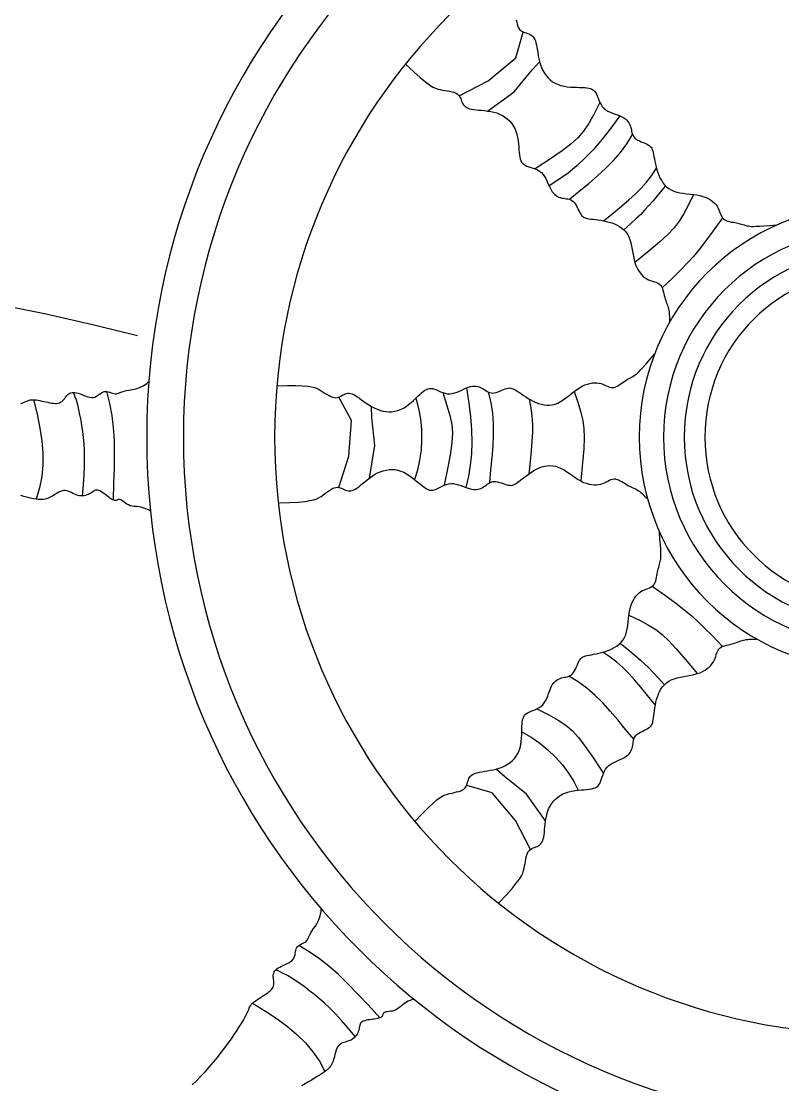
# Model space of a CAD drawing. Header units: millimetres. Extents: x -37 to 8970, y -2 to 4773.
# Drawn here: x 8466.2 to 8543.5, y 1216.7 to 1324.7 of the extents above; entities that cross this region are included whole.
import ezdxf

# ---------------------------------------------------------------- set-up
doc = ezdxf.new("R2010")
doc.units = ezdxf.units.MM

msp = doc.modelspace()

# ---------------------------------------------------------------- linework, layer by layer
at = {"color": 18, "true_color": 0x000000}
for p, q in [((8516.39, 1321.04), (8517.14, 1323.63)), ((8513.6, 1318.68), (8516.39, 1321.04)), ((8518.06, 1319.79), (8518.82, 1320.63)), ((8516.25, 1317.56), (8518.06, 1319.79)), ((8510.65, 1317.16), (8513.6, 1318.68)), ((8513.54, 1315.62), (8516.25, 1317.56)), ((8478.91, 1287.95), (8479.12, 1288.15)), ((8471.09, 1286.94), (8471.2, 1286.98)), ((8471.2, 1286.98), (8471.33, 1287.01)), ((8471.33, 1287.01), (8471.46, 1287.02)), ((8471.46, 1287.02), (8471.61, 1287.01)), ((8471.61, 1287.01), (8471.77, 1286.98)), ((8471.77, 1286.98), (8471.94, 1286.94)), ((8474.18, 1286.9), (8474.31, 1286.99)), ((8474.31, 1286.99), (8474.44, 1287.06)), ((8474.44, 1287.06), (8474.57, 1287.11)), ((8474.57, 1287.11), (8474.71, 1287.12)), ((8474.71, 1287.12), (8474.85, 1287.11)), ((8474.85, 1287.11), (8475, 1287.08)), ((8475, 1287.08), (8475.15, 1287.04)), ((8475.15, 1287.04), (8475.29, 1286.99)), ((8475.29, 1286.99), (8475.43, 1286.94)), ((8476.01, 1286.94), (8476.13, 1286.99)), ((8476.13, 1286.99), (8476.26, 1287.04)), ((8476.26, 1287.04), (8476.42, 1287.1)), ((8476.42, 1287.1), (8476.62, 1287.16)), ((8476.62, 1287.16), (8476.85, 1287.21)), ((8476.85, 1287.21), (8477.13, 1287.26)), ((8477.13, 1287.26), (8477.46, 1287.32)), ((8477.46, 1287.32), (8477.8, 1287.4)), ((8477.8, 1287.4), (8478.17, 1287.52)), ((8478.17, 1287.52), (8478.54, 1287.7)), ((8478.54, 1287.7), (8478.91, 1287.95)), ((8466.1, 1285.9), (8466.33, 1285.98)), ((8466.33, 1285.98), (8466.52, 1286.06)), ((8466.52, 1286.06), (8466.68, 1286.13)), ((8466.68, 1286.13), (8466.82, 1286.18)), ((8466.82, 1286.18), (8466.95, 1286.23)), ((8466.95, 1286.23), (8467.07, 1286.27)), ((8467.07, 1286.27), (8467.19, 1286.29)), ((8467.19, 1286.29), (8467.33, 1286.29)), ((8467.33, 1286.29), (8467.49, 1286.29)), ((8467.49, 1286.29), (8467.66, 1286.27)), ((8467.66, 1286.27), (8467.85, 1286.24)), ((8467.85, 1286.24), (8468.05, 1286.2)), ((8468.05, 1286.2), (8468.25, 1286.15)), ((8468.25, 1286.15), (8468.46, 1286.11)), ((8468.46, 1286.11), (8468.67, 1286.06)), ((8468.67, 1286.06), (8468.87, 1286.02)), ((8468.87, 1286.02), (8469.06, 1285.98)), ((8469.06, 1285.98), (8469.25, 1285.95)), ((8469.25, 1285.95), (8469.43, 1285.92)), ((8469.43, 1285.92), (8469.59, 1285.91)), ((8469.59, 1285.91), (8469.75, 1285.91)), ((8469.75, 1285.91), (8469.9, 1285.93)), ((8469.9, 1285.93), (8470.03, 1285.96)), ((8470.03, 1285.96), (8470.15, 1286.02)), ((8470.15, 1286.02), (8470.26, 1286.09)), ((8470.26, 1286.09), (8470.36, 1286.18)), ((8470.36, 1286.18), (8470.45, 1286.28)), ((8470.45, 1286.28), (8470.54, 1286.39)), ((8470.54, 1286.39), (8470.62, 1286.5)), ((8470.62, 1286.5), (8470.7, 1286.61)), ((8470.7, 1286.61), (8470.79, 1286.71)), ((8470.79, 1286.71), (8470.88, 1286.8)), ((8470.88, 1286.8), (8470.98, 1286.88)), ((8470.98, 1286.88), (8471.09, 1286.94)), ((8471.94, 1286.94), (8472.13, 1286.88)), ((8472.13, 1286.88), (8472.32, 1286.81)), ((8472.32, 1286.81), (8472.52, 1286.73)), ((8472.52, 1286.73), (8472.72, 1286.66)), ((8472.72, 1286.66), (8472.92, 1286.59)), ((8472.92, 1286.59), (8473.12, 1286.54)), ((8473.12, 1286.54), (8473.3, 1286.52)), ((8473.3, 1286.52), (8473.48, 1286.52)), ((8473.48, 1286.52), (8473.64, 1286.56)), ((8473.64, 1286.56), (8473.79, 1286.63)), ((8473.79, 1286.63), (8473.92, 1286.71)), ((8473.92, 1286.71), (8474.05, 1286.8)), ((8474.05, 1286.8), (8474.18, 1286.9)), ((8475.43, 1286.94), (8475.56, 1286.91)), ((8475.56, 1286.91), (8475.69, 1286.89)), ((8475.69, 1286.89), (8475.8, 1286.89)), ((8475.8, 1286.89), (8475.9, 1286.91)), ((8475.9, 1286.91), (8476.01, 1286.94)), ((8499.72, 1284.18), (8498.42, 1286.55)), ((8501.79, 1284.48), (8501.73, 1285.61)), ((8499.43, 1280.54), (8499.72, 1284.18)), ((8502.08, 1281.62), (8501.79, 1284.48)), ((8501.54, 1278.33), (8502.08, 1281.62)), ((8498.41, 1277.38), (8499.43, 1280.54)), ((8466.41, 1276.46), (8466.1, 1276.54)), ((8466.7, 1276.39), (8466.41, 1276.46)), ((8466.97, 1276.32), (8466.7, 1276.39)), ((8467.22, 1276.26), (8466.97, 1276.32)), ((8467.46, 1276.21), (8467.22, 1276.26)), ((8467.67, 1276.18), (8467.46, 1276.21)), ((8467.88, 1276.15), (8467.67, 1276.18)), ((8468.57, 1276.19), (8468.41, 1276.16)), ((8468.73, 1276.23), (8468.57, 1276.19)), ((8468.88, 1276.28), (8468.73, 1276.23)), ((8469.03, 1276.34), (8468.88, 1276.28)), ((8469.17, 1276.42), (8469.03, 1276.34)), ((8469.32, 1276.5), (8469.17, 1276.42)), ((8469.48, 1276.6), (8469.32, 1276.5)), ((8469.64, 1276.69), (8469.48, 1276.6)), ((8469.79, 1276.79), (8469.64, 1276.69)), ((8469.96, 1276.88), (8469.79, 1276.79)), ((8470.12, 1276.95), (8469.96, 1276.88)), ((8470.28, 1277.01), (8470.12, 1276.95)), ((8470.45, 1277.05), (8470.28, 1277.01)), ((8470.61, 1277.06), (8470.45, 1277.05)), ((8470.77, 1277.04), (8470.61, 1277.06)), ((8470.93, 1277), (8470.77, 1277.04)), ((8471.09, 1276.93), (8470.93, 1277)), ((8471.25, 1276.85), (8471.09, 1276.93)), ((8471.41, 1276.77), (8471.25, 1276.85)), ((8471.57, 1276.69), (8471.41, 1276.77)), ((8471.73, 1276.62), (8471.57, 1276.69)), ((8471.89, 1276.56), (8471.73, 1276.62)), ((8472.06, 1276.52), (8471.89, 1276.56)), ((8472.22, 1276.51), (8472.06, 1276.52)), ((8472.38, 1276.51), (8472.22, 1276.51)), ((8472.54, 1276.53), (8472.38, 1276.51)), ((8472.69, 1276.56), (8472.54, 1276.53)), ((8472.83, 1276.61), (8472.69, 1276.56)), ((8472.97, 1276.66), (8472.83, 1276.61)), ((8473.1, 1276.73), (8472.97, 1276.66)), ((8473.21, 1276.8), (8473.1, 1276.73)), ((8473.32, 1276.87), (8473.21, 1276.8)), ((8473.42, 1276.94), (8473.32, 1276.87)), ((8473.52, 1277), (8473.42, 1276.94)), ((8473.61, 1277.06), (8473.52, 1277)), ((8473.71, 1277.09), (8473.61, 1277.06)), ((8473.82, 1277.1), (8473.71, 1277.09)), ((8473.93, 1277.09), (8473.82, 1277.1)), ((8474.06, 1277.05), (8473.93, 1277.09)), ((8474.2, 1276.99), (8474.06, 1277.05)), ((8474.34, 1276.9), (8474.2, 1276.99)), ((8474.48, 1276.8), (8474.34, 1276.9)), ((8474.63, 1276.7), (8474.48, 1276.8)), ((8474.77, 1276.59), (8474.63, 1276.7)), ((8474.91, 1276.48), (8474.77, 1276.59)), ((8475.04, 1276.38), (8474.91, 1276.48)), ((8475.16, 1276.29), (8475.04, 1276.38)), ((8475.27, 1276.22), (8475.16, 1276.29)), ((8475.37, 1276.16), (8475.27, 1276.22)), ((8468.07, 1276.14), (8467.88, 1276.15)), ((8468.24, 1276.14), (8468.07, 1276.14)), ((8468.41, 1276.16), (8468.24, 1276.14)), ((8475.46, 1276.11), (8475.37, 1276.16)), ((8475.55, 1276.07), (8475.46, 1276.11)), ((8475.63, 1276.05), (8475.55, 1276.07)), ((8475.7, 1276.04), (8475.63, 1276.05)), ((8475.76, 1276.04), (8475.7, 1276.04)), ((8475.82, 1276.06), (8475.76, 1276.04)), ((8475.88, 1276.09), (8475.82, 1276.06)), ((8475.94, 1276.11), (8475.88, 1276.09)), ((8476, 1276.14), (8475.94, 1276.11)), ((8476.06, 1276.16), (8476, 1276.14)), ((8476.12, 1276.16), (8476.06, 1276.16)), ((8476.2, 1276.15), (8476.12, 1276.16)), ((8476.28, 1276.12), (8476.2, 1276.15)), ((8476.38, 1276.06), (8476.28, 1276.12)), ((8476.48, 1275.98), (8476.38, 1276.06)), ((8476.6, 1275.88), (8476.48, 1275.98)), ((8476.74, 1275.78), (8476.6, 1275.88)), ((8476.89, 1275.68), (8476.74, 1275.78)), ((8477.05, 1275.59), (8476.89, 1275.68)), ((8477.23, 1275.52), (8477.05, 1275.59)), ((8477.42, 1275.47), (8477.23, 1275.52)), ((8477.63, 1275.44), (8477.42, 1275.47)), ((8477.86, 1275.42), (8477.63, 1275.44)), ((8478.12, 1275.4), (8477.86, 1275.42)), ((8478.4, 1275.34), (8478.12, 1275.4)), ((8478.72, 1275.24), (8478.4, 1275.34)), ((8479.08, 1275.08), (8478.72, 1275.24)), ((8479.29, 1274.95), (8479.08, 1275.08)), ((8515.26, 1248), (8514.41, 1248.76)), ((8514, 1246.33), (8511.41, 1247.08)), ((8517.48, 1246.19), (8515.26, 1248)), ((8516.37, 1243.54), (8514, 1246.33)), ((8519.42, 1243.48), (8517.48, 1246.19)), ((8517.89, 1240.59), (8516.37, 1243.54)), ((8496.54, 1233.84), (8496.62, 1234.28)), ((8496.62, 1234.28), (8496.63, 1234.57)), ((8496.04, 1232.8), (8496.23, 1233.11)), ((8496.23, 1233.11), (8496.4, 1233.45)), ((8496.4, 1233.45), (8496.54, 1233.84)), ((8495.39, 1231.77), (8495.46, 1231.92)), ((8495.46, 1231.92), (8495.56, 1232.1)), ((8495.56, 1232.1), (8495.69, 1232.3)), ((8495.69, 1232.3), (8495.85, 1232.54)), ((8495.85, 1232.54), (8496.04, 1232.8)), ((8494.23, 1230.72), (8494.34, 1230.82)), ((8494.34, 1230.82), (8494.47, 1230.9)), ((8494.47, 1230.9), (8494.6, 1230.97)), ((8494.6, 1230.97), (8494.74, 1231.04)), ((8494.74, 1231.04), (8494.87, 1231.11)), ((8494.87, 1231.11), (8494.99, 1231.18)), ((8494.99, 1231.18), (8495.09, 1231.25)), ((8495.09, 1231.25), (8495.17, 1231.32)), ((8495.17, 1231.32), (8495.23, 1231.41)), ((8495.23, 1231.41), (8495.28, 1231.51)), ((8495.28, 1231.51), (8495.33, 1231.63)), ((8495.33, 1231.63), (8495.39, 1231.77)), ((8493.88, 1229.57), (8493.93, 1229.72)), ((8493.93, 1229.72), (8493.97, 1229.88)), ((8493.97, 1229.88), (8494, 1230.04)), ((8494, 1230.04), (8494.02, 1230.19)), ((8494.02, 1230.19), (8494.04, 1230.35)), ((8494.04, 1230.35), (8494.08, 1230.49)), ((8494.08, 1230.49), (8494.14, 1230.61)), ((8494.14, 1230.61), (8494.23, 1230.72)), ((8492.26, 1228.55), (8492.41, 1228.64)), ((8492.41, 1228.64), (8492.58, 1228.72)), ((8492.58, 1228.72), (8492.77, 1228.81)), ((8492.77, 1228.81), (8492.96, 1228.9)), ((8492.96, 1228.9), (8493.16, 1228.99)), ((8493.16, 1228.99), (8493.35, 1229.08)), ((8493.35, 1229.08), (8493.52, 1229.19)), ((8493.52, 1229.19), (8493.67, 1229.3)), ((8493.67, 1229.3), (8493.79, 1229.43)), ((8493.79, 1229.43), (8493.88, 1229.57)), ((8491.76, 1227.79), (8491.77, 1227.91)), ((8491.76, 1227.66), (8491.76, 1227.79)), ((8491.77, 1227.53), (8491.76, 1227.66)), ((8491.77, 1227.91), (8491.8, 1228.03)), ((8491.8, 1228.03), (8491.86, 1228.14)), ((8491.86, 1228.14), (8491.93, 1228.25)), ((8491.93, 1228.25), (8492.02, 1228.35)), ((8492.02, 1228.35), (8492.12, 1228.45)), ((8492.12, 1228.45), (8492.26, 1228.55)), ((8491.58, 1226.36), (8491.68, 1226.48)), ((8491.68, 1226.48), (8491.75, 1226.6)), ((8491.75, 1226.6), (8491.79, 1226.72)), ((8491.79, 1227.39), (8491.77, 1227.53)), ((8491.8, 1227.25), (8491.79, 1227.39)), ((8491.79, 1226.72), (8491.82, 1226.85)), ((8491.82, 1227.12), (8491.8, 1227.25)), ((8491.83, 1226.98), (8491.82, 1227.12)), ((8491.82, 1226.85), (8491.83, 1226.98)), ((8490.18, 1225.36), (8490.35, 1225.47)), ((8490.35, 1225.47), (8490.53, 1225.59)), ((8490.53, 1225.59), (8490.71, 1225.7)), ((8490.71, 1225.7), (8490.89, 1225.81)), ((8490.89, 1225.81), (8491.05, 1225.92)), ((8491.05, 1225.92), (8491.21, 1226.03)), ((8491.21, 1226.03), (8491.35, 1226.14)), ((8491.35, 1226.14), (8491.47, 1226.25)), ((8491.47, 1226.25), (8491.58, 1226.36)), ((8489.2, 1224.18), (8489.26, 1224.34)), ((8489.26, 1224.34), (8489.32, 1224.48)), ((8489.32, 1224.48), (8489.38, 1224.6)), ((8489.38, 1224.6), (8489.44, 1224.71)), ((8489.44, 1224.71), (8489.51, 1224.82)), ((8489.51, 1224.82), (8489.6, 1224.92)), ((8489.6, 1224.92), (8489.72, 1225.03)), ((8489.72, 1225.03), (8489.86, 1225.13)), ((8489.86, 1225.13), (8490.01, 1225.25)), ((8490.01, 1225.25), (8490.18, 1225.36)), ((8504.39, 1224.4), (8504.22, 1224.3)), ((8504.56, 1224.53), (8504.39, 1224.4)), ((8504.74, 1224.68), (8504.56, 1224.53)), ((8504.94, 1224.84), (8504.74, 1224.68)), ((8505.18, 1225.01), (8504.94, 1224.84)), ((8505.47, 1225.16), (8505.18, 1225.01)), ((8505.84, 1225.3), (8505.47, 1225.16)), ((8506.08, 1225.36), (8505.84, 1225.3)), ((8488.52, 1222.91), (8488.72, 1223.23)), ((8488.72, 1223.23), (8488.88, 1223.52)), ((8488.88, 1223.52), (8489.01, 1223.77)), ((8489.01, 1223.77), (8489.12, 1223.99)), ((8489.12, 1223.99), (8489.2, 1224.18)), ((8501.2, 1223.23), (8501.04, 1223.19)), ((8501.37, 1223.27), (8501.2, 1223.23)), ((8501.55, 1223.29), (8501.37, 1223.27)), ((8501.73, 1223.32), (8501.55, 1223.29)), ((8501.9, 1223.34), (8501.73, 1223.32)), ((8502.06, 1223.36), (8501.9, 1223.34)), ((8502.21, 1223.38), (8502.06, 1223.36)), ((8502.34, 1223.41), (8502.21, 1223.38)), ((8502.46, 1223.44), (8502.34, 1223.41)), ((8502.56, 1223.47), (8502.46, 1223.44)), ((8502.64, 1223.5), (8502.56, 1223.47)), ((8502.71, 1223.54), (8502.64, 1223.5)), ((8502.77, 1223.59), (8502.71, 1223.54)), ((8502.81, 1223.64), (8502.77, 1223.59)), ((8502.85, 1223.69), (8502.81, 1223.64)), ((8502.87, 1223.75), (8502.85, 1223.69)), ((8502.89, 1223.81), (8502.87, 1223.75)), ((8502.91, 1223.87), (8502.89, 1223.81)), ((8502.94, 1223.92), (8502.91, 1223.87)), ((8502.99, 1223.97), (8502.94, 1223.92)), ((8503.05, 1224.02), (8502.99, 1223.97)), ((8503.13, 1224.05), (8503.05, 1224.02)), ((8503.24, 1224.08), (8503.13, 1224.05)), ((8503.37, 1224.1), (8503.24, 1224.08)), ((8503.52, 1224.11), (8503.37, 1224.1)), ((8503.69, 1224.14), (8503.52, 1224.11)), ((8503.86, 1224.17), (8503.69, 1224.14)), ((8504.04, 1224.22), (8503.86, 1224.17)), ((8504.22, 1224.3), (8504.04, 1224.22)), ((8487.79, 1221.77), (8488.06, 1222.17)), ((8488.06, 1222.17), (8488.31, 1222.55)), ((8488.31, 1222.55), (8488.52, 1222.91)), ((8500.44, 1222.23), (8500.4, 1222.1)), ((8500.48, 1222.36), (8500.44, 1222.23)), ((8500.5, 1222.49), (8500.48, 1222.36)), ((8500.52, 1222.61), (8500.5, 1222.49)), ((8500.55, 1222.72), (8500.52, 1222.61)), ((8500.58, 1222.83), (8500.55, 1222.72)), ((8500.62, 1222.92), (8500.58, 1222.83)), ((8500.69, 1223.01), (8500.62, 1222.92)), ((8500.78, 1223.08), (8500.69, 1223.01)), ((8500.9, 1223.14), (8500.78, 1223.08)), ((8501.04, 1223.19), (8500.9, 1223.14)), ((8487.17, 1220.89), (8487.5, 1221.34)), ((8487.5, 1221.34), (8487.79, 1221.77)), ((8499.22, 1221.07), (8499.05, 1221.02)), ((8499.39, 1221.13), (8499.22, 1221.07)), ((8499.56, 1221.19), (8499.39, 1221.13)), ((8499.71, 1221.26), (8499.56, 1221.19)), ((8499.85, 1221.35), (8499.71, 1221.26)), ((8499.98, 1221.46), (8499.85, 1221.35)), ((8500.09, 1221.57), (8499.98, 1221.46)), ((8500.19, 1221.7), (8500.09, 1221.57)), ((8500.27, 1221.83), (8500.19, 1221.7)), ((8500.34, 1221.96), (8500.27, 1221.83)), ((8500.4, 1222.1), (8500.34, 1221.96)), ((8486.46, 1219.94), (8486.83, 1220.42)), ((8486.83, 1220.42), (8487.17, 1220.89)), ((8498.12, 1220.12), (8498.07, 1219.94)), ((8498.18, 1220.29), (8498.12, 1220.12)), ((8498.25, 1220.45), (8498.18, 1220.29)), ((8498.34, 1220.59), (8498.25, 1220.45)), ((8498.45, 1220.71), (8498.34, 1220.59)), ((8498.58, 1220.81), (8498.45, 1220.71)), ((8498.72, 1220.89), (8498.58, 1220.81)), ((8498.88, 1220.96), (8498.72, 1220.89)), ((8499.05, 1221.02), (8498.88, 1220.96)), ((8485.26, 1218.47), (8485.68, 1218.96)), ((8485.68, 1218.96), (8486.08, 1219.45)), ((8486.08, 1219.45), (8486.46, 1219.94)), ((8497.78, 1218.93), (8497.71, 1218.79)), ((8497.84, 1219.08), (8497.78, 1218.93)), ((8497.89, 1219.24), (8497.84, 1219.08)), ((8497.94, 1219.41), (8497.89, 1219.24)), ((8497.98, 1219.58), (8497.94, 1219.41)), ((8498.02, 1219.76), (8497.98, 1219.58)), ((8498.07, 1219.94), (8498.02, 1219.76)), ((8484.4, 1217.54), (8484.83, 1218)), ((8484.83, 1218), (8485.26, 1218.47)), ((8496.82, 1217.88), (8496.62, 1217.75)), ((8497, 1218.01), (8496.82, 1217.88)), ((8497.16, 1218.13), (8497, 1218.01)), ((8497.3, 1218.26), (8497.16, 1218.13)), ((8497.43, 1218.39), (8497.3, 1218.26)), ((8497.54, 1218.52), (8497.43, 1218.39)), ((8497.63, 1218.65), (8497.54, 1218.52)), ((8497.71, 1218.79), (8497.63, 1218.65)), ((8483.51, 1216.68), (8483.96, 1217.09)), ((8483.96, 1217.09), (8484.4, 1217.54)), ((8495.01, 1216.78), (8494.67, 1216.57)), ((8495.33, 1216.98), (8495.01, 1216.78)), ((8495.63, 1217.15), (8495.33, 1216.98)), ((8495.9, 1217.32), (8495.63, 1217.15)), ((8496.16, 1217.47), (8495.9, 1217.32)), ((8496.4, 1217.61), (8496.16, 1217.47)), ((8496.62, 1217.75), (8496.4, 1217.61))]:
    msp.add_line(p, q, dxfattribs=at)
for points in [[(8516.43, 1324.89), (8516.49, 1324.66), (8516.55, 1324.45), (8516.61, 1324.25), (8516.69, 1324.07), (8516.79, 1323.92), (8516.9, 1323.81), (8517.02, 1323.72), (8517.16, 1323.65), (8517.3, 1323.59), (8517.44, 1323.55), (8517.58, 1323.51), (8517.72, 1323.46), (8517.85, 1323.41), (8517.97, 1323.34), (8518.07, 1323.26), (8518.17, 1323.16), (8518.25, 1323.04), (8518.33, 1322.9), (8518.39, 1322.74), (8518.45, 1322.55), (8518.51, 1322.34), (8518.55, 1322.09), (8518.6, 1321.83), (8518.64, 1321.54), (8518.69, 1321.24), (8518.75, 1320.94), (8518.82, 1320.63), (8518.91, 1320.32), (8519.01, 1320.03), (8519.15, 1319.74), (8519.3, 1319.47), (8519.48, 1319.22), (8519.68, 1318.99), (8519.9, 1318.78), (8520.14, 1318.6), (8520.41, 1318.44), (8520.69, 1318.31), (8520.99, 1318.21), (8521.31, 1318.14), (8521.63, 1318.09), (8521.96, 1318.06), (8522.28, 1318.04), (8522.59, 1318.03), (8522.88, 1318.02), (8523.15, 1318.01), (8523.4, 1318), (8523.62, 1317.98), (8523.82, 1317.95), (8523.99, 1317.9), (8524.14, 1317.84), (8524.28, 1317.75), (8524.4, 1317.64), (8524.5, 1317.5), (8524.59, 1317.33), (8524.68, 1317.14), (8524.76, 1316.94), (8524.85, 1316.72), (8524.94, 1316.5), (8525.06, 1316.29), (8525.19, 1316.09), (8525.35, 1315.91), (8525.54, 1315.75), (8525.76, 1315.62), (8526, 1315.51), (8526.24, 1315.4), (8526.49, 1315.31), (8526.74, 1315.22), (8526.97, 1315.13), (8527.18, 1315.04), (8527.37, 1314.93), (8527.53, 1314.82), (8527.67, 1314.7), (8527.78, 1314.57), (8527.88, 1314.43), (8527.96, 1314.29), (8528.02, 1314.14), (8528.07, 1314), (8528.11, 1313.84), (8528.14, 1313.69), (8528.17, 1313.54), (8528.2, 1313.39), (8528.25, 1313.25), (8528.31, 1313.12), (8528.39, 1312.99), (8528.5, 1312.87), (8528.63, 1312.76), (8528.79, 1312.67), (8528.96, 1312.58), (8529.15, 1312.5), (8529.34, 1312.42), (8529.52, 1312.35), (8529.69, 1312.27), (8529.84, 1312.2), (8529.96, 1312.12), (8530.06, 1312.03), (8530.15, 1311.94), (8530.22, 1311.83), (8530.27, 1311.7), (8530.32, 1311.56), (8530.36, 1311.4), (8530.4, 1311.21), (8530.44, 1310.99), (8530.48, 1310.75), (8530.54, 1310.49), (8530.59, 1310.22), (8530.66, 1309.94), (8530.74, 1309.65), (8530.83, 1309.37), (8530.93, 1309.09), (8531.05, 1308.83), (8531.19, 1308.58), (8531.34, 1308.34), (8531.52, 1308.12), (8531.72, 1307.92), (8531.94, 1307.75), (8532.18, 1307.6), (8532.46, 1307.47), (8532.75, 1307.38), (8533.08, 1307.31), (8533.41, 1307.26), (8533.76, 1307.22), (8534.11, 1307.18), (8534.45, 1307.14), (8534.79, 1307.09), (8535.11, 1307.03), (8535.41, 1306.95), (8535.69, 1306.85), (8535.94, 1306.73), (8536.17, 1306.59), (8536.38, 1306.44), (8536.56, 1306.28), (8536.72, 1306.12), (8536.85, 1305.94), (8536.95, 1305.76), (8537.04, 1305.58), (8537.11, 1305.4), (8537.18, 1305.22), (8537.24, 1305.06), (8537.32, 1304.91), (8537.4, 1304.77), (8537.5, 1304.65), (8537.63, 1304.56), (8537.77, 1304.48), (8537.93, 1304.43), (8538.11, 1304.38), (8538.29, 1304.34), (8538.48, 1304.31), (8538.66, 1304.28), (8538.84, 1304.25), (8539.01, 1304.21), (8539.17, 1304.17), (8539.33, 1304.12), (8539.48, 1304.08), (8539.62, 1304.04), (8539.76, 1304), (8539.9, 1303.96), (8540.04, 1303.94), (8540.18, 1303.92), (8540.34, 1303.9), (8540.55, 1303.9), (8540.81, 1303.91), (8541.16, 1303.93), (8541.61, 1303.95), (8542.19, 1303.99), (8542.9, 1304.04)], [(8505.24, 1320.35), (8506.04, 1319.61), (8506.69, 1319.03), (8507.21, 1318.59), (8507.63, 1318.28), (8507.97, 1318.06), (8508.25, 1317.93), (8508.5, 1317.84), (8508.73, 1317.79), (8508.97, 1317.74), (8509.21, 1317.7), (8509.44, 1317.67), (8509.67, 1317.63), (8509.89, 1317.58), (8510.09, 1317.53), (8510.28, 1317.46), (8510.43, 1317.38), (8510.55, 1317.28), (8510.65, 1317.16), (8510.73, 1317.03), (8510.8, 1316.89), (8510.85, 1316.75), (8510.9, 1316.61), (8510.95, 1316.48), (8511.01, 1316.35), (8511.09, 1316.24), (8511.18, 1316.14), (8511.28, 1316.05), (8511.41, 1315.97), (8511.55, 1315.91), (8511.72, 1315.85), (8511.91, 1315.81), (8512.13, 1315.77), (8512.38, 1315.74), (8512.64, 1315.71), (8512.93, 1315.69), (8513.23, 1315.66), (8513.54, 1315.62), (8513.85, 1315.57), (8514.16, 1315.5), (8514.47, 1315.42), (8514.76, 1315.3), (8515.04, 1315.17), (8515.3, 1315.01), (8515.54, 1314.82), (8515.77, 1314.62), (8515.97, 1314.39), (8516.14, 1314.13), (8516.29, 1313.86), (8516.41, 1313.56), (8516.5, 1313.25), (8516.57, 1312.93), (8516.63, 1312.61), (8516.67, 1312.29), (8516.7, 1311.98), (8516.72, 1311.69), (8516.75, 1311.42), (8516.78, 1311.17), (8516.81, 1310.96), (8516.86, 1310.76), (8516.92, 1310.59), (8516.99, 1310.44), (8517.09, 1310.31), (8517.21, 1310.2), (8517.35, 1310.11), (8517.53, 1310.03), (8517.72, 1309.96), (8517.93, 1309.89), (8518.16, 1309.82), (8518.38, 1309.74), (8518.6, 1309.64), (8518.81, 1309.52), (8519, 1309.37), (8519.17, 1309.18), (8519.31, 1308.98), (8519.44, 1308.75), (8519.56, 1308.51), (8519.67, 1308.27), (8519.78, 1308.03), (8519.88, 1307.8), (8519.99, 1307.6), (8520.11, 1307.42), (8520.23, 1307.27), (8520.36, 1307.14), (8520.5, 1307.03), (8520.64, 1306.95), (8520.79, 1306.88), (8520.94, 1306.82), (8521.09, 1306.78), (8521.24, 1306.76), (8521.39, 1306.73), (8521.55, 1306.71), (8521.7, 1306.69), (8521.84, 1306.65), (8521.98, 1306.6), (8522.11, 1306.53), (8522.24, 1306.43), (8522.35, 1306.3), (8522.46, 1306.15), (8522.56, 1305.98), (8522.65, 1305.8), (8522.74, 1305.62), (8522.83, 1305.45), (8522.91, 1305.28), (8523, 1305.14), (8523.09, 1305.02), (8523.18, 1304.92), (8523.28, 1304.85), (8523.39, 1304.79), (8523.52, 1304.74), (8523.67, 1304.7), (8523.83, 1304.67), (8524.03, 1304.64), (8524.25, 1304.62), (8524.49, 1304.59), (8524.75, 1304.56), (8525.03, 1304.52), (8525.31, 1304.47), (8525.6, 1304.41), (8525.89, 1304.34), (8526.17, 1304.26), (8526.44, 1304.15), (8526.7, 1304.03), (8526.95, 1303.89), (8527.18, 1303.73), (8527.39, 1303.55), (8527.58, 1303.34), (8527.75, 1303.1), (8527.89, 1302.84), (8528, 1302.55), (8528.09, 1302.23), (8528.17, 1301.9), (8528.23, 1301.56), (8528.29, 1301.21), (8528.35, 1300.87), (8528.42, 1300.54), (8528.51, 1300.22), (8528.61, 1299.93), (8528.73, 1299.66), (8528.87, 1299.41), (8529.02, 1299.19), (8529.18, 1299), (8529.35, 1298.82), (8529.53, 1298.68), (8529.71, 1298.56), (8529.9, 1298.47), (8530.08, 1298.39), (8530.27, 1298.33), (8530.45, 1298.28), (8530.62, 1298.22), (8530.77, 1298.16), (8530.91, 1298.09), (8531.04, 1297.99), (8531.14, 1297.88), (8531.23, 1297.73), (8531.29, 1297.58), (8531.35, 1297.41), (8531.4, 1297.23), (8531.45, 1297.04), (8531.49, 1296.86), (8531.53, 1296.69), (8531.58, 1296.52), (8531.63, 1296.36), (8531.69, 1296.21), (8531.74, 1296.06), (8531.79, 1295.92), (8531.84, 1295.78), (8531.89, 1295.64), (8531.92, 1295.51), (8531.95, 1295.37), (8531.97, 1295.23), (8531.99, 1295.08), (8532, 1294.93), (8532.01, 1294.75), (8532.01, 1294.57), (8532.01, 1294.36), (8532.01, 1294.13)], [(8524.94, 1316.5), (8524.32, 1315.28), (8523.79, 1314.33), (8523.28, 1313.56), (8522.72, 1312.9), (8522.03, 1312.27), (8521.12, 1311.58), (8519.93, 1310.76), (8518.38, 1309.74)], [(8526.97, 1315.13), (8526.06, 1313.87), (8525.18, 1312.75), (8524.32, 1311.74), (8523.46, 1310.85), (8522.6, 1310.04), (8521.71, 1309.31), (8520.77, 1308.65), (8519.78, 1308.03)], [(8521.84, 1306.65), (8522.85, 1307.48), (8523.81, 1308.27), (8524.71, 1309.04), (8525.55, 1309.81), (8526.33, 1310.6), (8527.04, 1311.42), (8527.68, 1312.3), (8528.25, 1313.25)], [(8525.31, 1304.47), (8526.28, 1305.25), (8527.13, 1305.95), (8527.88, 1306.58), (8528.54, 1307.18), (8529.13, 1307.77), (8529.68, 1308.39), (8530.19, 1309.05), (8530.7, 1309.8)], [(8531.62, 1308.02), (8530.91, 1307.17), (8530.35, 1306.51), (8529.89, 1305.98), (8529.49, 1305.54), (8529.09, 1305.12), (8528.63, 1304.69), (8528.09, 1304.18), (8527.39, 1303.55)], [(8534.45, 1307.14), (8533.91, 1306.03), (8533.44, 1305.15), (8533, 1304.42), (8532.49, 1303.76), (8531.86, 1303.09), (8531.03, 1302.33), (8529.94, 1301.41), (8528.51, 1300.22)], [(8537.4, 1304.77), (8536.44, 1303.43), (8535.67, 1302.38), (8535.04, 1301.55), (8534.46, 1300.85), (8533.86, 1300.19), (8533.18, 1299.49), (8532.34, 1298.67), (8531.26, 1297.65)], [(8492.1, 1287.68), (8493.19, 1287.72), (8494.06, 1287.72), (8494.74, 1287.71), (8495.27, 1287.67), (8495.66, 1287.6), (8495.97, 1287.52), (8496.21, 1287.42), (8496.42, 1287.31), (8496.62, 1287.19), (8496.83, 1287.06), (8497.03, 1286.93), (8497.23, 1286.81), (8497.43, 1286.7), (8497.61, 1286.61), (8497.79, 1286.54), (8497.97, 1286.5), (8498.13, 1286.49), (8498.28, 1286.52), (8498.42, 1286.56), (8498.56, 1286.62), (8498.69, 1286.69), (8498.82, 1286.77), (8498.95, 1286.83), (8499.08, 1286.89), (8499.21, 1286.92), (8499.34, 1286.94), (8499.48, 1286.94), (8499.62, 1286.91), (8499.78, 1286.87), (8499.94, 1286.8), (8500.11, 1286.71), (8500.3, 1286.59), (8500.51, 1286.45), (8500.73, 1286.29), (8500.96, 1286.12), (8501.21, 1285.95), (8501.46, 1285.77), (8501.73, 1285.61), (8502.01, 1285.45), (8502.3, 1285.32), (8502.59, 1285.21), (8502.89, 1285.13), (8503.19, 1285.08), (8503.5, 1285.06), (8503.8, 1285.06), (8504.1, 1285.11), (8504.4, 1285.18), (8504.69, 1285.29), (8504.98, 1285.43), (8505.25, 1285.61), (8505.51, 1285.8), (8505.77, 1286.01), (8506.01, 1286.22), (8506.24, 1286.43), (8506.45, 1286.64), (8506.65, 1286.82), (8506.83, 1286.99), (8507, 1287.13), (8507.16, 1287.25), (8507.32, 1287.33), (8507.47, 1287.4), (8507.63, 1287.43), (8507.79, 1287.44), (8507.96, 1287.41), (8508.14, 1287.36), (8508.34, 1287.28), (8508.54, 1287.19), (8508.76, 1287.1), (8508.98, 1287.02), (8509.21, 1286.95), (8509.45, 1286.9), (8509.69, 1286.89), (8509.94, 1286.91), (8510.18, 1286.97), (8510.43, 1287.06), (8510.68, 1287.16), (8510.92, 1287.27), (8511.16, 1287.38), (8511.38, 1287.48), (8511.6, 1287.57), (8511.81, 1287.62), (8512, 1287.66), (8512.18, 1287.67), (8512.36, 1287.66), (8512.52, 1287.63), (8512.68, 1287.58), (8512.82, 1287.53), (8512.96, 1287.46), (8513.1, 1287.38), (8513.23, 1287.29), (8513.36, 1287.21), (8513.48, 1287.13), (8513.62, 1287.06), (8513.76, 1287.01), (8513.9, 1286.97), (8514.06, 1286.96), (8514.23, 1286.98), (8514.41, 1287.03), (8514.6, 1287.09), (8514.78, 1287.16), (8514.97, 1287.24), (8515.15, 1287.31), (8515.32, 1287.38), (8515.48, 1287.43), (8515.63, 1287.47), (8515.76, 1287.48), (8515.89, 1287.47), (8516.01, 1287.44), (8516.14, 1287.39), (8516.28, 1287.32), (8516.42, 1287.24), (8516.58, 1287.13), (8516.77, 1287.01), (8516.97, 1286.87), (8517.19, 1286.72), (8517.42, 1286.57), (8517.66, 1286.42), (8517.92, 1286.27), (8518.18, 1286.14), (8518.45, 1286.01), (8518.72, 1285.91), (8519, 1285.83), (8519.28, 1285.77), (8519.56, 1285.74), (8519.84, 1285.74), (8520.12, 1285.77), (8520.4, 1285.84), (8520.68, 1285.95), (8520.95, 1286.09), (8521.23, 1286.27), (8521.5, 1286.47), (8521.78, 1286.69), (8522.05, 1286.91), (8522.32, 1287.12), (8522.6, 1287.33), (8522.87, 1287.51), (8523.14, 1287.66), (8523.4, 1287.79), (8523.67, 1287.88), (8523.93, 1287.95), (8524.18, 1287.99), (8524.42, 1288.01), (8524.65, 1288), (8524.87, 1287.97), (8525.07, 1287.92), (8525.26, 1287.85), (8525.44, 1287.77), (8525.61, 1287.7), (8525.77, 1287.62), (8525.93, 1287.57), (8526.08, 1287.53), (8526.24, 1287.52), (8526.39, 1287.54), (8526.55, 1287.59), (8526.71, 1287.66), (8526.86, 1287.76), (8527.02, 1287.86), (8527.17, 1287.97), (8527.32, 1288.07), (8527.47, 1288.18), (8527.62, 1288.27), (8527.76, 1288.36), (8527.91, 1288.44), (8528.04, 1288.51), (8528.17, 1288.58), (8528.3, 1288.66), (8528.42, 1288.73), (8528.54, 1288.81), (8528.66, 1288.89), (8528.78, 1289), (8528.92, 1289.14), (8529.11, 1289.34), (8529.34, 1289.59), (8529.64, 1289.93), (8530.02, 1290.36), (8530.5, 1290.91)], [(8472.38, 1276.51), (8472.48, 1277.64), (8472.54, 1278.66), (8472.58, 1279.56), (8472.58, 1280.38), (8472.57, 1281.12), (8472.53, 1281.79), (8472.47, 1282.43), (8472.4, 1283.04), (8472.32, 1283.63), (8472.23, 1284.2), (8472.12, 1284.75), (8472.01, 1285.27), (8471.89, 1285.77), (8471.76, 1286.23), (8471.61, 1286.64), (8471.46, 1287.02)], [(8475.51, 1276.09), (8475.57, 1277.81), (8475.62, 1279.38), (8475.64, 1280.83), (8475.62, 1282.18), (8475.54, 1283.46), (8475.4, 1284.69), (8475.17, 1285.9), (8474.85, 1287.11)], [(8508.98, 1287.02), (8509.4, 1285.71), (8509.7, 1284.67), (8509.89, 1283.77), (8509.96, 1282.9), (8509.91, 1281.96), (8509.76, 1280.84), (8509.5, 1279.42), (8509.12, 1277.59)], [(8511.38, 1287.48), (8511.63, 1285.95), (8511.8, 1284.53), (8511.9, 1283.21), (8511.93, 1281.97), (8511.89, 1280.79), (8511.77, 1279.65), (8511.58, 1278.51), (8511.32, 1277.37)], [(8513.75, 1277.86), (8513.88, 1279.16), (8514, 1280.4), (8514.09, 1281.58), (8514.14, 1282.72), (8514.13, 1283.83), (8514.06, 1284.91), (8513.89, 1285.99), (8513.62, 1287.06)], [(8522.32, 1287.12), (8522.73, 1285.95), (8523.02, 1285), (8523.22, 1284.17), (8523.33, 1283.34), (8523.35, 1282.43), (8523.3, 1281.3), (8523.19, 1279.87), (8523.01, 1278.03)], [(8467.41, 1286.29), (8467.76, 1284.81), (8468.04, 1283.41), (8468.24, 1282.1), (8468.34, 1280.84), (8468.35, 1279.64), (8468.25, 1278.47), (8468.02, 1277.32), (8467.67, 1276.18)], [(8506.24, 1286.43), (8506.52, 1285.39), (8506.71, 1284.33), (8506.81, 1283.27), (8506.83, 1282.2), (8506.77, 1281.15), (8506.63, 1280.13), (8506.41, 1279.13), (8506.11, 1278.19)], [(8517.75, 1278.77), (8517.88, 1280.01), (8517.99, 1281.1), (8518.07, 1282.08), (8518.12, 1282.97), (8518.12, 1283.81), (8518.07, 1284.63), (8517.96, 1285.46), (8517.79, 1286.35)], [(8492.33, 1275.81), (8493.42, 1275.84), (8494.29, 1275.89), (8494.96, 1275.96), (8495.48, 1276.03), (8495.88, 1276.12), (8496.17, 1276.22), (8496.41, 1276.34), (8496.61, 1276.46), (8496.81, 1276.6), (8497, 1276.74), (8497.2, 1276.88), (8497.39, 1277.02), (8497.57, 1277.14), (8497.76, 1277.25), (8497.93, 1277.33), (8498.1, 1277.38), (8498.26, 1277.39), (8498.41, 1277.38), (8498.56, 1277.34), (8498.7, 1277.29), (8498.84, 1277.23), (8498.97, 1277.17), (8499.11, 1277.11), (8499.24, 1277.06), (8499.37, 1277.04), (8499.5, 1277.03), (8499.64, 1277.04), (8499.78, 1277.07), (8499.93, 1277.13), (8500.09, 1277.21), (8500.26, 1277.31), (8500.44, 1277.44), (8500.63, 1277.59), (8500.84, 1277.76), (8501.06, 1277.95), (8501.3, 1278.14), (8501.54, 1278.33), (8501.8, 1278.52), (8502.06, 1278.69), (8502.34, 1278.84), (8502.63, 1278.97), (8502.92, 1279.07), (8503.22, 1279.14), (8503.52, 1279.19), (8503.83, 1279.2), (8504.13, 1279.18), (8504.43, 1279.12), (8504.73, 1279.03), (8505.02, 1278.91), (8505.31, 1278.75), (8505.58, 1278.58), (8505.85, 1278.39), (8506.11, 1278.19), (8506.35, 1277.99), (8506.57, 1277.8), (8506.78, 1277.63), (8506.98, 1277.48), (8507.16, 1277.35), (8507.32, 1277.24), (8507.49, 1277.16), (8507.64, 1277.11), (8507.8, 1277.09), (8507.96, 1277.09), (8508.13, 1277.13), (8508.31, 1277.2), (8508.5, 1277.29), (8508.7, 1277.39), (8508.91, 1277.49), (8509.12, 1277.59), (8509.35, 1277.68), (8509.58, 1277.74), (8509.82, 1277.77), (8510.07, 1277.76), (8510.32, 1277.72), (8510.58, 1277.65), (8510.83, 1277.56), (8511.08, 1277.47), (8511.32, 1277.37), (8511.55, 1277.29), (8511.78, 1277.22), (8511.98, 1277.18), (8512.18, 1277.16), (8512.36, 1277.16), (8512.54, 1277.18), (8512.7, 1277.22), (8512.85, 1277.27), (8512.99, 1277.34), (8513.13, 1277.42), (8513.25, 1277.51), (8513.38, 1277.6), (8513.5, 1277.69), (8513.63, 1277.78), (8513.75, 1277.86), (8513.89, 1277.92), (8514.03, 1277.97), (8514.19, 1277.98), (8514.36, 1277.98), (8514.54, 1277.94), (8514.73, 1277.89), (8514.93, 1277.83), (8515.12, 1277.77), (8515.3, 1277.71), (8515.48, 1277.65), (8515.64, 1277.61), (8515.79, 1277.59), (8515.92, 1277.58), (8516.05, 1277.6), (8516.17, 1277.64), (8516.29, 1277.7), (8516.42, 1277.77), (8516.56, 1277.87), (8516.72, 1277.99), (8516.89, 1278.12), (8517.08, 1278.27), (8517.29, 1278.43), (8517.51, 1278.6), (8517.75, 1278.77), (8517.99, 1278.93), (8518.25, 1279.09), (8518.51, 1279.23), (8518.77, 1279.35), (8519.04, 1279.45), (8519.32, 1279.52), (8519.59, 1279.57), (8519.87, 1279.59), (8520.15, 1279.58), (8520.44, 1279.53), (8520.72, 1279.44), (8521.01, 1279.31), (8521.3, 1279.15), (8521.58, 1278.97), (8521.87, 1278.78), (8522.16, 1278.57), (8522.44, 1278.38), (8522.73, 1278.19), (8523.01, 1278.03), (8523.29, 1277.89), (8523.57, 1277.79), (8523.84, 1277.71), (8524.1, 1277.66), (8524.35, 1277.63), (8524.6, 1277.63), (8524.82, 1277.66), (8525.04, 1277.7), (8525.24, 1277.77), (8525.42, 1277.85), (8525.6, 1277.94), (8525.76, 1278.02), (8525.92, 1278.1), (8526.07, 1278.17), (8526.22, 1278.22), (8526.38, 1278.24), (8526.53, 1278.23), (8526.69, 1278.19), (8526.85, 1278.13), (8527.02, 1278.05), (8527.18, 1277.96), (8527.34, 1277.86), (8527.5, 1277.76), (8527.65, 1277.67), (8527.81, 1277.58), (8527.96, 1277.51), (8528.1, 1277.44), (8528.24, 1277.37), (8528.38, 1277.31), (8528.51, 1277.25), (8528.64, 1277.18), (8528.76, 1277.11), (8528.88, 1277.03), (8528.99, 1276.95), (8529.11, 1276.86), (8529.23, 1276.75), (8529.35, 1276.63), (8529.49, 1276.5), (8529.64, 1276.36), (8529.8, 1276.2)], [(8506.14, 1243.42), (8506.89, 1244.21), (8507.49, 1244.83), (8507.99, 1245.3), (8508.39, 1245.64), (8508.71, 1245.88), (8508.98, 1246.04), (8509.22, 1246.14), (8509.45, 1246.21), (8509.68, 1246.27), (8509.92, 1246.32), (8510.15, 1246.37), (8510.38, 1246.43), (8510.6, 1246.49), (8510.8, 1246.55), (8510.97, 1246.63), (8511.12, 1246.73), (8511.24, 1246.84), (8511.33, 1246.96), (8511.4, 1247.1), (8511.45, 1247.24), (8511.5, 1247.38), (8511.54, 1247.52), (8511.58, 1247.66), (8511.63, 1247.79), (8511.7, 1247.91), (8511.78, 1248.01), (8511.88, 1248.11), (8512, 1248.19), (8512.14, 1248.27), (8512.3, 1248.33), (8512.49, 1248.39), (8512.71, 1248.45), (8512.95, 1248.49), (8513.22, 1248.54), (8513.5, 1248.58), (8513.8, 1248.63), (8514.11, 1248.69), (8514.41, 1248.76), (8514.72, 1248.85), (8515.02, 1248.95), (8515.3, 1249.09), (8515.57, 1249.24), (8515.82, 1249.42), (8516.05, 1249.62), (8516.26, 1249.84), (8516.45, 1250.08), (8516.6, 1250.35), (8516.73, 1250.63), (8516.83, 1250.93), (8516.9, 1251.25), (8516.95, 1251.57), (8516.99, 1251.9), (8517, 1252.22), (8517.02, 1252.53), (8517.02, 1252.82), (8517.03, 1253.09), (8517.04, 1253.34), (8517.06, 1253.56), (8517.09, 1253.76), (8517.14, 1253.93), (8517.21, 1254.08), (8517.29, 1254.22), (8517.4, 1254.34), (8517.54, 1254.44), (8517.71, 1254.53), (8517.9, 1254.62), (8518.11, 1254.7), (8518.32, 1254.79), (8518.54, 1254.88), (8518.76, 1255), (8518.96, 1255.13), (8519.14, 1255.29), (8519.29, 1255.48), (8519.42, 1255.7), (8519.54, 1255.94), (8519.64, 1256.18), (8519.73, 1256.43), (8519.82, 1256.68), (8519.91, 1256.91), (8520.01, 1257.12), (8520.11, 1257.31), (8520.23, 1257.47), (8520.35, 1257.61), (8520.48, 1257.72), (8520.61, 1257.82), (8520.75, 1257.9), (8520.9, 1257.96), (8521.05, 1258.01), (8521.2, 1258.05), (8521.35, 1258.08), (8521.5, 1258.11), (8521.65, 1258.14), (8521.79, 1258.19), (8521.93, 1258.25), (8522.06, 1258.33), (8522.17, 1258.44), (8522.28, 1258.57), (8522.38, 1258.73), (8522.46, 1258.9), (8522.54, 1259.09), (8522.62, 1259.28), (8522.7, 1259.46), (8522.77, 1259.63), (8522.85, 1259.78), (8522.93, 1259.9), (8523.01, 1260), (8523.11, 1260.09), (8523.22, 1260.16), (8523.34, 1260.21), (8523.48, 1260.26), (8523.65, 1260.3), (8523.84, 1260.34), (8524.06, 1260.38), (8524.3, 1260.42), (8524.55, 1260.48), (8524.83, 1260.53), (8525.11, 1260.6), (8525.39, 1260.68), (8525.67, 1260.77), (8525.95, 1260.87), (8526.22, 1260.99), (8526.47, 1261.13), (8526.71, 1261.28), (8526.92, 1261.46), (8527.12, 1261.66), (8527.3, 1261.88), (8527.45, 1262.12), (8527.57, 1262.4), (8527.66, 1262.69), (8527.73, 1263.02), (8527.78, 1263.35), (8527.83, 1263.7), (8527.86, 1264.05), (8527.9, 1264.39), (8527.95, 1264.73), (8528.01, 1265.05), (8528.1, 1265.35), (8528.2, 1265.63), (8528.32, 1265.88), (8528.45, 1266.11), (8528.6, 1266.32), (8528.76, 1266.5), (8528.93, 1266.66), (8529.1, 1266.79), (8529.28, 1266.89), (8529.47, 1266.98), (8529.65, 1267.05), (8529.82, 1267.12), (8529.99, 1267.18), (8530.14, 1267.26), (8530.27, 1267.34), (8530.39, 1267.44), (8530.49, 1267.57), (8530.56, 1267.71), (8530.62, 1267.87), (8530.67, 1268.05), (8530.7, 1268.23), (8530.74, 1268.42), (8530.77, 1268.6), (8530.8, 1268.78), (8530.84, 1268.95), (8530.88, 1269.11), (8530.92, 1269.27), (8530.96, 1269.42), (8531.01, 1269.56), (8531.05, 1269.7), (8531.08, 1269.84), (8531.11, 1269.98), (8531.13, 1270.12), (8531.14, 1270.28), (8531.14, 1270.49), (8531.13, 1270.75), (8531.12, 1271.1), (8531.09, 1271.55), (8531.05, 1272.13), (8531.01, 1272.84)], [(8530.27, 1267.34), (8531.62, 1266.38), (8532.66, 1265.61), (8533.49, 1264.98), (8534.2, 1264.4), (8534.86, 1263.8), (8535.55, 1263.12), (8536.37, 1262.28), (8537.39, 1261.2)], [(8527.9, 1264.39), (8529.02, 1263.85), (8529.9, 1263.38), (8530.63, 1262.94), (8531.28, 1262.43), (8531.95, 1261.8), (8532.71, 1260.97), (8533.64, 1259.88), (8534.82, 1258.45)], [(8514.69, 1235.18), (8515.44, 1235.98), (8516.02, 1236.63), (8516.45, 1237.15), (8516.77, 1237.57), (8516.98, 1237.91), (8517.12, 1238.19), (8517.2, 1238.44), (8517.26, 1238.67), (8517.3, 1238.91), (8517.34, 1239.15), (8517.38, 1239.38), (8517.42, 1239.61), (8517.46, 1239.83), (8517.51, 1240.03), (8517.58, 1240.22), (8517.67, 1240.37), (8517.77, 1240.49), (8517.89, 1240.59), (8518.02, 1240.67), (8518.15, 1240.74), (8518.29, 1240.79), (8518.43, 1240.84), (8518.57, 1240.89), (8518.69, 1240.95), (8518.8, 1241.03), (8518.9, 1241.12), (8518.99, 1241.22), (8519.07, 1241.35), (8519.14, 1241.49), (8519.19, 1241.66), (8519.24, 1241.85), (8519.28, 1242.07), (8519.3, 1242.32), (8519.33, 1242.58), (8519.36, 1242.87), (8519.39, 1243.17), (8519.42, 1243.48), (8519.47, 1243.79), (8519.54, 1244.1), (8519.63, 1244.41), (8519.74, 1244.7), (8519.88, 1244.98), (8520.04, 1245.24), (8520.22, 1245.48), (8520.43, 1245.71), (8520.66, 1245.91), (8520.91, 1246.08), (8521.19, 1246.23), (8521.48, 1246.35), (8521.79, 1246.44), (8522.11, 1246.51), (8522.43, 1246.57), (8522.75, 1246.61), (8523.06, 1246.64), (8523.35, 1246.66), (8523.63, 1246.69), (8523.87, 1246.72), (8524.09, 1246.75), (8524.28, 1246.8), (8524.45, 1246.86), (8524.6, 1246.93), (8524.73, 1247.03), (8524.84, 1247.15), (8524.93, 1247.29), (8525.01, 1247.47), (8525.09, 1247.66), (8525.15, 1247.87), (8525.23, 1248.1), (8525.31, 1248.32), (8525.41, 1248.54), (8525.53, 1248.75), (8525.68, 1248.94), (8525.86, 1249.11), (8526.07, 1249.25), (8526.3, 1249.38), (8526.54, 1249.5), (8526.78, 1249.61), (8527.02, 1249.72), (8527.24, 1249.82), (8527.45, 1249.93), (8527.62, 1250.05), (8527.78, 1250.17), (8527.91, 1250.3), (8528.01, 1250.44), (8528.1, 1250.58), (8528.17, 1250.73), (8528.22, 1250.88), (8528.26, 1251.03), (8528.29, 1251.18), (8528.31, 1251.33), (8528.33, 1251.49), (8528.36, 1251.64), (8528.39, 1251.78), (8528.44, 1251.92), (8528.52, 1252.05), (8528.61, 1252.18), (8528.74, 1252.29), (8528.89, 1252.4), (8529.06, 1252.5), (8529.24, 1252.59), (8529.42, 1252.68), (8529.6, 1252.77), (8529.76, 1252.85), (8529.9, 1252.94), (8530.02, 1253.03), (8530.12, 1253.12), (8530.2, 1253.22), (8530.26, 1253.33), (8530.31, 1253.46), (8530.34, 1253.61), (8530.37, 1253.77), (8530.4, 1253.97), (8530.43, 1254.19), (8530.46, 1254.43), (8530.49, 1254.69), (8530.53, 1254.97), (8530.58, 1255.25), (8530.63, 1255.54), (8530.7, 1255.83), (8530.79, 1256.11), (8530.89, 1256.38), (8531.01, 1256.64), (8531.15, 1256.89), (8531.31, 1257.12), (8531.5, 1257.33), (8531.7, 1257.52), (8531.94, 1257.69), (8532.2, 1257.83), (8532.5, 1257.94), (8532.81, 1258.03), (8533.14, 1258.11), (8533.49, 1258.17), (8533.83, 1258.23), (8534.17, 1258.29), (8534.51, 1258.36), (8534.82, 1258.45), (8535.12, 1258.55), (8535.38, 1258.67), (8535.63, 1258.81), (8535.85, 1258.96), (8536.05, 1259.12), (8536.22, 1259.29), (8536.36, 1259.47), (8536.48, 1259.65), (8536.58, 1259.84), (8536.65, 1260.02), (8536.71, 1260.21), (8536.77, 1260.39), (8536.82, 1260.56), (8536.88, 1260.71), (8536.96, 1260.85), (8537.05, 1260.98), (8537.17, 1261.08), (8537.31, 1261.17), (8537.47, 1261.23), (8537.64, 1261.29), (8537.82, 1261.34), (8538, 1261.39), (8538.18, 1261.43), (8538.36, 1261.47), (8538.53, 1261.52), (8538.69, 1261.57), (8538.84, 1261.63), (8538.98, 1261.68), (8539.12, 1261.73), (8539.26, 1261.78), (8539.4, 1261.83), (8539.54, 1261.86), (8539.67, 1261.89), (8539.81, 1261.91), (8539.96, 1261.93), (8540.12, 1261.94), (8540.29, 1261.95), (8540.48, 1261.95), (8540.69, 1261.95), (8540.92, 1261.95)], [(8527.02, 1261.56), (8527.87, 1260.85), (8528.54, 1260.29), (8529.06, 1259.83), (8529.51, 1259.43), (8529.92, 1259.03), (8530.35, 1258.57), (8530.86, 1258.03), (8531.5, 1257.33)], [(8530.58, 1255.25), (8529.79, 1256.22), (8529.1, 1257.07), (8528.46, 1257.82), (8527.87, 1258.48), (8527.27, 1259.07), (8526.66, 1259.62), (8525.99, 1260.13), (8525.25, 1260.64)], [(8528.39, 1251.78), (8527.56, 1252.79), (8526.77, 1253.75), (8526, 1254.65), (8525.23, 1255.49), (8524.44, 1256.27), (8523.62, 1256.98), (8522.74, 1257.62), (8521.79, 1258.19)], [(8518.54, 1254.88), (8519.76, 1254.26), (8520.71, 1253.73), (8521.48, 1253.22), (8522.14, 1252.66), (8522.78, 1251.97), (8523.46, 1251.06), (8524.28, 1249.87), (8525.31, 1248.32)], [(8517.02, 1252.53), (8517.95, 1251.99), (8518.84, 1251.38), (8519.66, 1250.7), (8520.43, 1249.96), (8521.13, 1249.17), (8521.75, 1248.35), (8522.3, 1247.49), (8522.75, 1246.61)], [(8502.6, 1223.49), (8501.43, 1224.75), (8500.35, 1225.9), (8499.34, 1226.94), (8498.37, 1227.88), (8497.41, 1228.72), (8496.44, 1229.49), (8495.42, 1230.19), (8494.34, 1230.82)], [(8500.09, 1221.57), (8499.36, 1222.44), (8498.69, 1223.21), (8498.07, 1223.87), (8497.5, 1224.45), (8496.97, 1224.96), (8496.46, 1225.41), (8495.97, 1225.82), (8495.49, 1226.2), (8495.02, 1226.56), (8494.55, 1226.9), (8494.08, 1227.22), (8493.63, 1227.51), (8493.2, 1227.77), (8492.78, 1228), (8492.39, 1228.2), (8492.02, 1228.35)], [(8489.66, 1224.97), (8490.96, 1224.17), (8492.14, 1223.38), (8493.21, 1222.59), (8494.17, 1221.78), (8495.03, 1220.93), (8495.79, 1220.03), (8496.44, 1219.06), (8497, 1218.01)]]:
    msp.add_lwpolyline(points, dxfattribs=at)
for centre, major_axis, start_param, end_param in [((8552.55, 1282.49), (-52.08, 52.08), 3.926991, 10.210176), ((8552.55, 1282.49), (-49.44, 49.44), 3.926991, 10.210176), ((8552.55, 1282.49), (-42.89, 42.89), 3.926991, 10.210176), ((8552.55, 1282.49), (16.69, 16.69), 5.497787, 11.780972), ((8419.4, 1066.09), (-165.55, 165.55), -1.038261, -0.379146), ((8552.55, 1282.49), (14.95, 14.95), 5.497787, 11.780972), ((8552.55, 1282.49), (-13.46, 13.46), 3.926991, 10.210176), ((8552.55, 1282.49), (-11.98, 11.98), 3.926991, 10.210176)]:
    msp.add_ellipse(centre, major_axis=major_axis, ratio=1, start_param=start_param, end_param=end_param, dxfattribs=at)

doc.saveas('drawing.dxf')
